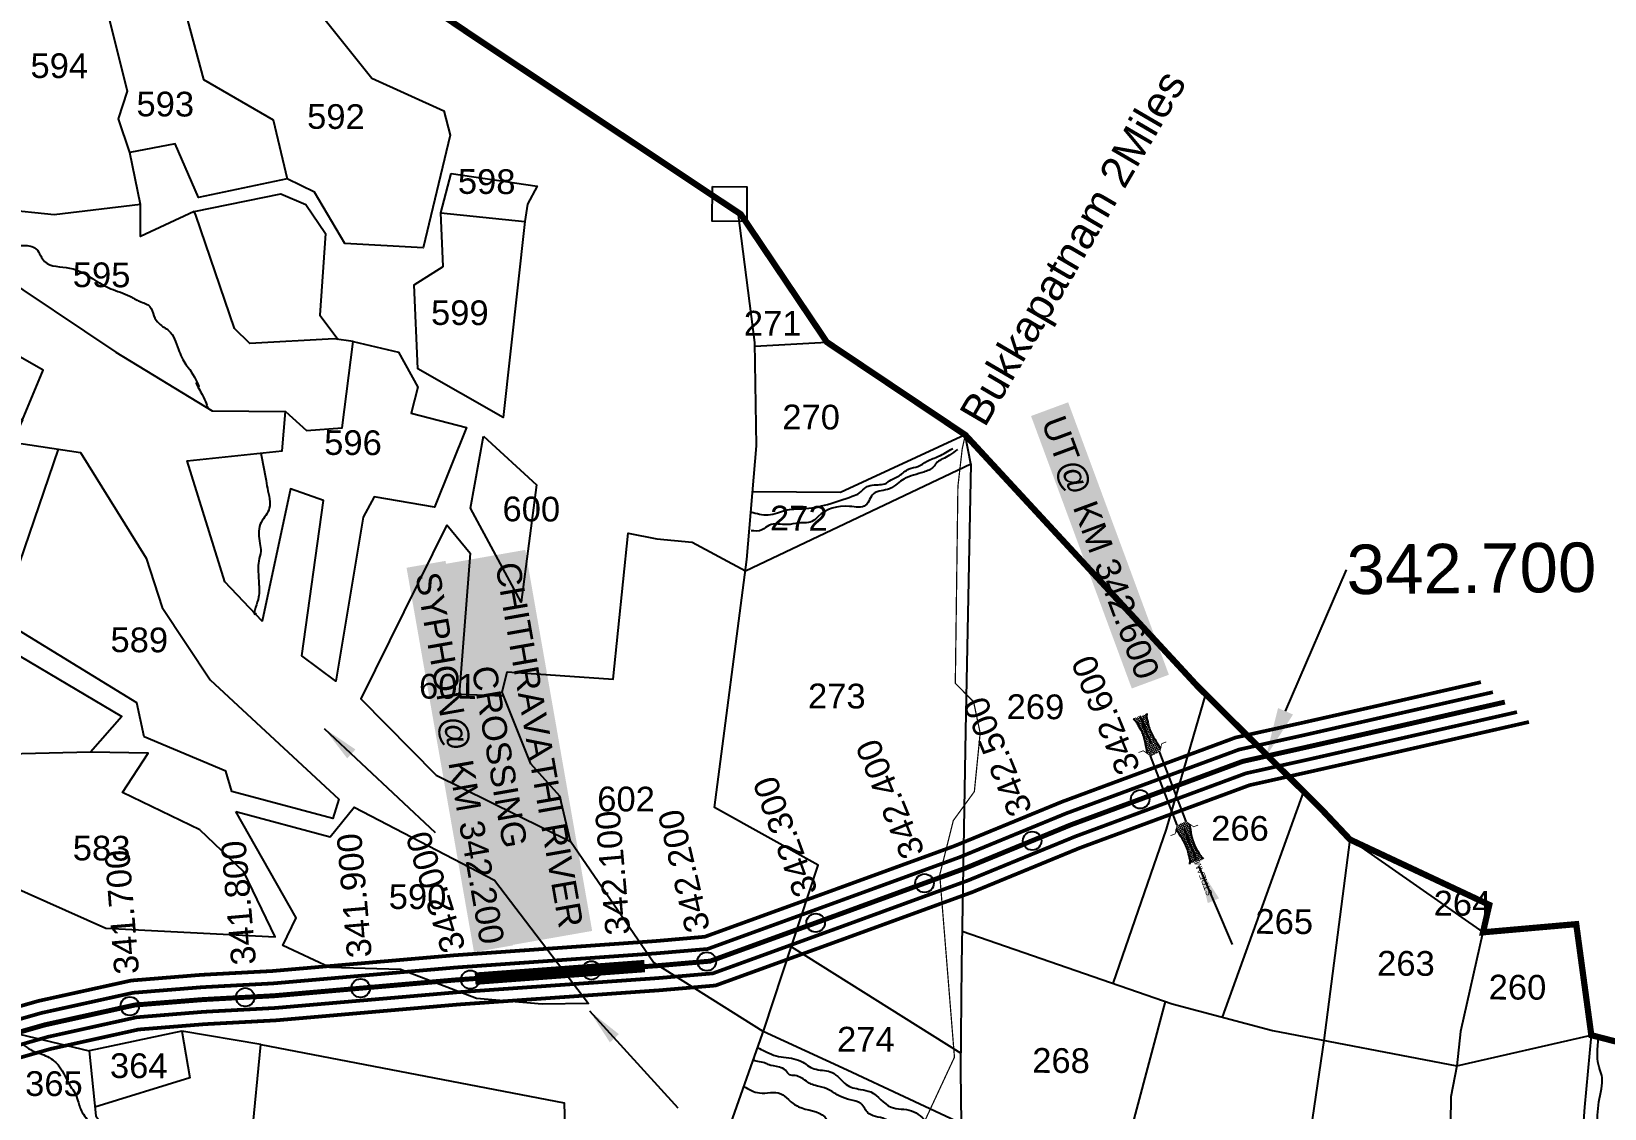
# Model space of a CAD drawing. Header units: feet. Extents: x 799341 to 808000, y 1563100 to 1570804.
# Drawn here: x 802704 to 803976, y 1568797 to 1569668 of the extents above; entities that cross this region are included whole.
import ezdxf
from ezdxf import colors
from ezdxf.entities.mleader import LeaderData, LeaderLine
from ezdxf.enums import TextEntityAlignment as Align
from ezdxf.math import Vec2, Vec3

# ---------------------------------------------------------------- set-up
doc = ezdxf.new("R2010")
doc.units = ezdxf.units.FT
doc.header["$LTSCALE"] = 15
doc.header["$MEASUREMENT"] = 0
doc.header["$PDMODE"] = 32
doc.header["$PDSIZE"] = 15
doc.linetypes.add('HIDDEN2', pattern=[0.1875, 0.125, -0.0625])
for name, color, linetype in [('CANAL1', 7, 'Continuous'), ('CSMark', 72, 'Continuous'), ('PLOT', 7, 'Continuous'), ('PLOT NO', 7, 'Continuous'), ('ROADS', 6, 'Continuous'), ('STRUCTURE', 5, 'Continuous'), ('TANKS-STREAM', 4, 'Continuous'), ('text2', 7, 'Continuous'), ('VILLAGE STONES', 240, 'Continuous')]:
    doc.layers.add(name, color=color, linetype=linetype)
doc.layers.add('VILLAGE BOUNDRY', color=5, linetype='HIDDEN2', lineweight=100)
doc.styles.get("Standard").update_dxf_attribs({"font": 'arial.ttf'})
doc.linetypes.add('DOTS', pattern='A,1e-06,-3,["●",Standard,S=3,R=0,X=-1.25,Y=-1.25],-3', length=6.000001)
doc.dimstyles.get("Standard").update_dxf_attribs({"dimtxt": 0.18, "dimasz": 30, "dimexe": 0.18, "dimexo": 0.0625, "dimgap": 0.09, "dimtad": 0, "dimtih": 1, "dimtoh": 1, "dimdec": 4, "dimzin": 0, "dimdsep": 46, "dimtxsty": 'Standard', "dimcen": 0.09, "dimadec": 0, "dimazin": 0, "dimtfac": 1, "dimtdec": 4, "dimtofl": 0, "dimtmove": 0, "dimatfit": 3, "dimfxl": 1, "dimtolj": 1, "dimtzin": 0, "dimarcsym": 0})

# ---------------------------------------------------------------- blocks, each defined once
blk = doc.blocks.new('UT')
at = {"layer": 'STRUCTURE'}
h = blk.add_hatch(dxfattribs=at)
h.set_pattern_fill('DASH', color=150, scale=8, angle=-39.6278, style=0)
h.set_pattern_definition([(320.372247933, (-4370.464, -6260.8811), (1.40800153113, 0.132407282), [1, -1])])
h.paths.add_polyline_path([(765163, 1700681.9), (765165.6, 1700680.6), (765167.2, 1700680.3), (765169.1, 1700680), (765172.4, 1700679.6), (765176.4, 1700679.3), (765179.5, 1700679.5), (765183.1, 1700679.9), (765187.7, 1700680.9), (765188.9, 1700681.2), (765193.1, 1700682.2), (765196.1, 1700680.2), (765196.1, 1700672.2), (765193.1, 1700670.2), (765190.5, 1700670.8), (765188.1, 1700671.3), (765185.5, 1700671.8), (765183.6, 1700672.1), (765181, 1700672.5), (765180.3, 1700672.5), (765178.5, 1700672.6), (765176.7, 1700672.6), (765174.6, 1700672.5), (765172.5, 1700672.3), (765170.4, 1700672), (765168.5, 1700671.7), (765166.1, 1700671.2), (765165, 1700670.8), (765163, 1700669.7)])
h.paths.add_polyline_path([(765259.1, 1700682.2), (765256.1, 1700680.2), (765256.1, 1700672.2), (765259.1, 1700670.2), (765261.9, 1700671), (765264.4, 1700671.6), (765266.4, 1700672), (765269.1, 1700672.5), (765272.7, 1700673), (765276.1, 1700673.1), (765278.6, 1700672.9), (765281.2, 1700672.7), (765283.9, 1700672.3), (765286.4, 1700671.9), (765288, 1700671.3), (765289.2, 1700670.6), (765289.1, 1700682.7), (765287.6, 1700681.8), (765285.7, 1700681.2), (765283, 1700680.7), (765281.2, 1700680.4), (765276.7, 1700679.9), (765272.7, 1700679.9), (765268.7, 1700680.3), (765264.8, 1700681), (765261.2, 1700681.7)])
at = {"layer": 'STRUCTURE', "color": 150, "const_width": 0.628}
for points in [[(765190.1, 1700688.2), (765190.1, 1700684.2), (765196.1, 1700680.2), (765256.1, 1700680.2), (765262.1, 1700684.2), (765262.1, 1700688.2)], [(765190.1, 1700664.2), (765190.1, 1700668.2), (765196.1, 1700672.2), (765256.1, 1700672.2), (765262.1, 1700668.2), (765262.1, 1700664.2)]]:
    blk.add_lwpolyline(points, dxfattribs=at)
at = {"layer": 'STRUCTURE', "color": 150}
for points in [[(765196.1, 1700680.2), (765256.1, 1700680.2)], [(765196.1, 1700672.2), (765256.1, 1700672.2)], [(765196.1, 1700672.2), (765256.1, 1700672.2)]]:
    blk.add_lwpolyline(points, dxfattribs=at)
at = {"layer": 'STRUCTURE', "color": 0}
blk.add_circle((765226.1, 1700676.2), 1.89, dxfattribs=at)
at = {"layer": 'STRUCTURE', "color": 150}
for points in [[(765163, 1700681.9), (765164.4, 1700681.1), (765167.9, 1700680.2), (765171.2, 1700679.8), (765176.1, 1700679.4), (765184.7, 1700680.3), (765193.1, 1700682.2)], [(765289.1, 1700682.7), (765287.8, 1700681.9), (765284.3, 1700680.9), (765280.9, 1700680.4), (765276.1, 1700679.8), (765267.4, 1700680.5), (765259.1, 1700682.2)], [(765163, 1700669.7), (765164.3, 1700670.6), (765167.8, 1700671.6), (765171.2, 1700672.1), (765176, 1700672.6), (765184.7, 1700672), (765193.1, 1700670.2)], [(765289.2, 1700670.6), (765287.8, 1700671.4), (765284.2, 1700672.3), (765280.9, 1700672.7), (765276.1, 1700673.1), (765267.4, 1700672.2), (765259.1, 1700670.2)]]:
    blk.add_spline(points, degree=3, dxfattribs=at)
at = {"layer": 'STRUCTURE', "color": 0}
blk.add_text('STREAM', height=5, dxfattribs=at).set_placement((765148.2, 1700675.8), align=Align.MIDDLE_CENTER)
for points in [[(765190.9, 1700676), (765164.2, 1700675.8)], [(765289.3, 1700676.7), (765265.4, 1700676.4)]]:
    blk.add_leader(points, dimstyle='Standard', override={"dimasz": 10, "dimgap": 0.09, "dimtad": 0}, dxfattribs=at)

msp = doc.modelspace()

# ---------------------------------------------------------------- linework, layer by layer
at = {"layer": 'CANAL1', "color": 1, "const_width": 3}
for points in [[(802636.1, 1568862.8), (802709.8, 1568883.8), (802784.8, 1568900.3), (802841.3, 1568904.9), (802898.9, 1568908), (803045.8, 1568920.7), (803208.7, 1568932.2), (803248.6, 1568935.7), (803348.1, 1568971.8), (803450.5, 1569009.1), (803537.3, 1569044.8), (803677.8, 1569096.8), (803731.6, 1569108.7), (803790.9, 1569122.1), (803876.2, 1569141.6)], [(802647.1, 1568824.3), (802719.6, 1568845), (802790.7, 1568860.7), (802844, 1568865), (802901.7, 1568868.1), (803049, 1568880.9), (803211.8, 1568892.4), (803257.3, 1568896.3), (803361.8, 1568934.2), (803465, 1568971.8), (803551.8, 1569007.5), (803689.2, 1569058.3), (803740.4, 1569069.7), (803799.7, 1569083.1), (803915.1, 1569109.4)]]:
    msp.add_lwpolyline(points, dxfattribs=at)
at = {"layer": 'CANAL1', "color": 5, "const_width": 3}
for points in [[(802638.9, 1568853.2), (802712.3, 1568874.1), (802786.3, 1568890.4), (802842, 1568894.9), (802899.6, 1568898), (803046.6, 1568910.8), (803209.5, 1568922.3), (803250.8, 1568925.8), (803351.5, 1568962.4), (803454.1, 1568999.8), (803540.9, 1569035.5), (803680.7, 1569087.1), (803733.8, 1569098.9), (803793.1, 1569112.4), (803885.9, 1569133.5)], [(802644.3, 1568833.9), (802717.2, 1568854.7), (802789.2, 1568870.6), (802843.3, 1568875), (802901, 1568878.1), (803048.2, 1568890.8), (803211.1, 1568902.3), (803255.2, 1568906.1), (803358.4, 1568943.6), (803461.4, 1568981.2), (803548.2, 1569016.8), (803686.3, 1569067.9), (803738.2, 1569079.4), (803797.5, 1569092.9), (803905.4, 1569117.4)]]:
    msp.add_lwpolyline(points, dxfattribs=at)
at = {"layer": 'CANAL1', "color": 1, "linetype": 'HIDDEN2', "ltscale": 5, "const_width": 4}
msp.add_lwpolyline([(802641.6, 1568843.5), (802714.7, 1568864.4), (802787.7, 1568880.5), (802842.7, 1568884.9), (802900.3, 1568888), (803047.4, 1568900.8), (803132, 1568906.8), (803210.3, 1568912.3), (803253, 1568916), (803355, 1568953), (803457.7, 1568990.5), (803544.6, 1569026.2), (803623.5, 1569055.3), (803683.5, 1569077.5), (803734.7, 1569088.9), (803795.3, 1569102.6), (803895.6, 1569125.5)], dxfattribs=at)
at = {"layer": 'CSMark', "color": 3}
for p in [(803600.7, 1569046.9), (803513.4, 1569013.3), (803426.3, 1568979), (803338.3, 1568947), (803250.2, 1568915.7), (803156.9, 1568908.5), (802877, 1568886.8), (802970.3, 1568894.1), (802783.7, 1568879.6)]:
    msp.add_point(p, dxfattribs=at)
at = {"layer": 'PLOT'}
for points in [[(802601.6, 1569880.4), (802602.8, 1569825.1), (802643.5, 1569744.1), (802671.4, 1569739.2), (802775.5, 1569750.1), (802777.5, 1569691.9), (802860.5, 1569690.5), (802932, 1569689.3), (802979.5, 1569629.9), (803037.7, 1569603.7), (803042.8, 1569584), (803021, 1569492.9), (802957.5, 1569496.3), (802932.9, 1569537.9), (802911, 1569548.7), (802839.2, 1569533.6), (802820.3, 1569576.9), (802783.6, 1569569.9), (802774.4, 1569597.1), (802781.7, 1569619.6), (802767.3, 1569677.6)], [(802666.3, 1569740), (802662.8, 1569674.8), (802625.3, 1569674.2), (802549.5, 1569568.7), (802571.1, 1569543.2), (802772.3, 1569408.5), (802850.2, 1569361.1), (802909.5, 1569360.4), (802926.5, 1569345), (802955.5, 1569347.3), (802964.4, 1569417.1), (802948.8, 1569419.1), (802880.8, 1569415.4), (802868.3, 1569427.5), (802837, 1569519.2), (802835.6, 1569522.2), (802792.3, 1569502), (802792.2, 1569527.9), (802783.6, 1569569.9)], [(802826.6, 1569691), (802843.2, 1569628.9), (802899.6, 1569596.3), (802911, 1569548.7)], [(802792.2, 1569527.9), (802722.4, 1569519.4), (802680.8, 1569523.7), (802663.6, 1569536.1), (802644.1, 1569674.5)], [(802147.6, 1569597.5), (802266.6, 1569524), (802289.3, 1569503.7), (802328.5, 1569485.7), (802331.2, 1569529.8), (802248.4, 1569540.6), (802244.6, 1569599.1), (802324, 1569590.7), (802329.7, 1569625.3), (802427.3, 1569585.9), (802484.7, 1569545.8), (802579.2, 1569478.7), (802592.4, 1569397.6), (802696.8, 1569353.8), (802713.6, 1569393.9), (802636.2, 1569438.2), (802615.2, 1569388.1)], [(803043.6, 1569553), (803113.1, 1569542.7), (803105.2, 1569528.1), (803103.2, 1569514.2), (803085.6, 1569355.5), (803016.6, 1569395.1), (803013.7, 1569462.9), (803037.1, 1569477.7), (803035.1, 1569521.2), (803043.6, 1569553)], [(802835.6, 1569522.2), (802905.7, 1569536.6), (802926.1, 1569527.8), (802941.8, 1569504.4), (802937.3, 1569438.5), (802952.2, 1569418.6)], [(803035.1, 1569521.2), (803103.2, 1569514.2)], [(803116, 1568722.2), (803236, 1568712.7), (803257.5, 1568721.1), (803256.9, 1568748.9), (803296.8, 1568861.7), (803340.3, 1568993.5), (803256.5, 1569040.2), (803282.7, 1569240.8), (803290.3, 1569332.8), (803289, 1569416.4), (803275.5, 1569521.4)], [(802964.4, 1569417.1), (803001, 1569408.4), (803016.5, 1569380.2), (803011.2, 1569359.2), (803055.9, 1569347.5), (803030.1, 1569283.2), (802981.3, 1569291.4), (802972.3, 1569274.9), (802950.3, 1569142.4), (802922.9, 1569163), (802940.2, 1569288.6), (802913.6, 1569297.8), (802890.8, 1569190.8), (802860.6, 1569222.7), (802830, 1569320.7), (802907, 1569328.6), (802909.5, 1569360.4)], [(803289.1, 1569413.3), (803347.3, 1569416.6)], [(802696.8, 1569353.8), (802688.5, 1569335.8), (802743.7, 1569327.4), (802796.8, 1569241.8), (802809.8, 1569202.1), (802848.6, 1569143.4), (802952.6, 1569047.1), (802947.9, 1569031.3), (802866.1, 1569053.2), (802861.4, 1569069.6), (802795.3, 1569097.3), (802789.3, 1569125), (802679.2, 1569192.6), (802725.9, 1569330.1)], [(803069.8, 1569340.5), (803112.5, 1569301.2), (803100.2, 1569206.2), (803059.2, 1569282.3), (803069.8, 1569340.5)], [(803281.5, 1569231.6), (803463.7, 1569318.1), (803459.3, 1569341.5), (803358.4, 1569295), (803287.2, 1569295.6)], [(803463.7, 1569318.1), (803459.4, 1569102.3), (803456.3, 1568913.1), (803455.5, 1568827.2), (803455.9, 1568784.8), (803363.7, 1568827.7), (803295.9, 1568859.2), (803207.2, 1568914.8), (803140.1, 1569012.8), (803131.4, 1569049.3), (803108, 1569075.5), (803084.8, 1569133.6), (803088.8, 1569150), (803174.6, 1569143.9), (803186.7, 1569262.1), (803209.9, 1569257.6), (803238.3, 1569254.7), (803281.5, 1569231.6)], [(803040, 1569268.9), (802970.4, 1569128.2), (803031.3, 1569066.4), (803140.1, 1569012.8)], [(803040, 1569268.9), (803059, 1569245.8), (803049.9, 1569131.8), (803086, 1569130.4)], [(802441, 1569170.2), (802508.9, 1569151.1), (802519.7, 1569233.7), (802558.7, 1569212), (802594.5, 1569214), (802650.6, 1569188.7), (802777.1, 1569113.7), (802751.9, 1569085), (802673.6, 1569083.1)], [(803653.6, 1569131.8), (803621.8, 1569022.8), (803578.7, 1568898)], [(802669.2, 1569063.9), (802653.5, 1568992), (802764.2, 1568942.7), (802901.3, 1568935.6), (802875.9, 1568988.2), (802840.2, 1569022.1), (802777.7, 1569052.3), (802798.4, 1569084.2), (802751.9, 1569085)], [(803732.7, 1569053.2), (803667.1, 1568870.7)], [(802869.3, 1569037), (802945.7, 1569016.5), (802965.1, 1569040.6), (803078.5, 1568981.6), (803154.6, 1568881.7), (803117, 1568881.2), (803064.1, 1568885.9), (803002.5, 1568909.1), (802945.4, 1568910.9), (802907.5, 1568928.7), (802918.1, 1568951), (802869.3, 1569037)], [(803572.4, 1568701.2), (803654.2, 1568664.1), (803723.2, 1568674.3), (803749.5, 1568851.9), (803770.4, 1569014.3)], [(803770.4, 1569014.3), (803877.9, 1568939.3)], [(803456.7, 1568940.1), (803626.6, 1568881.4), (803707.6, 1568860), (803856.8, 1568831.3), (803965.5, 1568856.1)], [(803877.9, 1568939.3), (803859.6, 1568859), (803856.8, 1568831.3), (803852, 1568806.2), (803850.5, 1568700.8), (803846.6, 1568595), (803946.4, 1568531.8), (804024.7, 1568485.9), (804080.6, 1568496.5), (804141.8, 1568512.9), (804167.8, 1568512.3), (804254.5, 1568527.6), (804383.1, 1568562.6), (804457.2, 1568587.7), (804498.7, 1568616.9), (804530.4, 1568612), (804510.8, 1568641)], [(803318.6, 1568927.6), (803455.6, 1568841.6)], [(802513, 1568797.4), (802522.2, 1568869.8), (802539.1, 1568888.1), (802669.5, 1568862.8), (802750.9, 1568843.4), (802756.2, 1568790.9), (802760.1, 1568785.5), (802751.4, 1568779)], [(803620.9, 1568883.4), (803572.4, 1568701.2), (803455.9, 1568784.8)], [(803043.3, 1568645), (802952.6, 1568669.9), (802878.1, 1568696.6), (802883.2, 1568738.7), (802901.5, 1568736.5), (802905.4, 1568769.4), (802882.3, 1568773.6), (802889.7, 1568848.6), (802825.7, 1568859.4), (802750.9, 1568843.4)], [(802825.7, 1568859.4), (802832.3, 1568821.5), (802755.4, 1568798)], [(803965.5, 1568856.1), (803960.1, 1568797.8), (803941.2, 1568535.1)], [(802889.7, 1568848.6), (803134.9, 1568801.4), (803135.7, 1568771.7)]]:
    msp.add_lwpolyline(points, dxfattribs=at)
at = {"layer": 'ROADS', "linetype": 'DOTS', "ltscale": 0.15, "const_width": 1}
msp.add_lwpolyline([(803404.8, 1568388), (803403.3, 1568401.1), (803271.2, 1568403.1), (803282.3, 1568503.5), (803300.2, 1568543.2), (803329, 1568542.3), (803321.5, 1568592.3), (803329.6, 1568660.9), (803344, 1568681.5), (803409.3, 1568749.6), (803431, 1568796.4), (803450.5, 1568838.3), (803438.6, 1568985.8), (803449.6, 1569029.7), (803466.6, 1569053.1), (803471.3, 1569100.5), (803466, 1569125.7), (803451.2, 1569140.6), (803453.3, 1569299.9), (803456.8, 1569330.4), (803459.3, 1569341.5)], dxfattribs=at)
at = {"layer": 'STRUCTURE', "color": 79, "const_width": 10}
msp.add_lwpolyline([(803200, 1568912), (803062.9, 1568901.8)], dxfattribs=at)
at = {"layer": 'TANKS-STREAM'}
for points in [[(802549.5, 1569568.7), (802556.4, 1569560.5), (802564.6, 1569559.8), (802578.2, 1569558.7), (802584.8, 1569549.9), (802588.9, 1569546.1), (802599, 1569544.4), (802604, 1569542.5), (802608.8, 1569537.4), (802611.3, 1569534), (802615.4, 1569531.7), (802625.8, 1569532), (802631.8, 1569532), (802633.4, 1569530.1), (802638.4, 1569523.1), (802642.5, 1569520.2), (802656.1, 1569518.9), (802667.4, 1569509.1), (802675.9, 1569501.8), (802682.6, 1569495.7), (802697.7, 1569494.7), (802707.8, 1569492.1), (802711.6, 1569486.4), (802714.8, 1569481.7), (802735, 1569476.5), (802756.2, 1569466.2), (802768.2, 1569459.8), (802783.7, 1569453.7), (802791.6, 1569449.6), (802799.8, 1569445.4), (802803.2, 1569437.8), (802807.3, 1569431.5), (802815.2, 1569425.8), (802823, 1569410.6), (802829, 1569398.5), (802833.4, 1569392.5), (802839, 1569381.1), (802837.5, 1569383.1), (802840.9, 1569376.5), (802846.7, 1569363.2)], [(802889.7, 1569326.8), (802893.8, 1569304.6), (802895.3, 1569296.3), (802896.9, 1569287.5), (802896, 1569280.8), (802889.2, 1569269.3), (802888.8, 1569253.8), (802889.5, 1569247.4), (802887.9, 1569239.5), (802887.5, 1569232.3), (802888.2, 1569219.2), (802887.4, 1569208.5), (802885.1, 1569196.8), (802886.1, 1569197.7)], [(803285.9, 1569279.3), (803299.8, 1569276.9), (803307.5, 1569278.6), (803313.8, 1569280.7), (803327.7, 1569281.8), (803367.8, 1569291.9), (803373.7, 1569294.6), (803379.2, 1569299.4), (803382.3, 1569300.7), (803388.7, 1569301.3), (803394.2, 1569302), (803399.3, 1569305.2), (803405.7, 1569308.5), (803409.6, 1569311.4), (803413.8, 1569314), (803421, 1569316.1), (803428.4, 1569320.2), (803437.7, 1569324.3), (803449.1, 1569330.6)], [(803452.9, 1569329.8), (803446.6, 1569325.1), (803441.1, 1569322.1), (803436.5, 1569319.4), (803433.6, 1569315.7), (803425.8, 1569311.5), (803409.7, 1569305.8), (803404.2, 1569302), (803398, 1569297.9), (803385.2, 1569294.1), (803378.7, 1569284.6), (803365.7, 1569283.7), (803340.3, 1569275.6), (803336.6, 1569272.2), (803324.5, 1569270.2), (803315.3, 1569269), (803300.5, 1569268.4), (803294.8, 1569264.7), (803286.1, 1569264)], [(802679.9, 1568860.4), (802688.1, 1568855.1), (802689.5, 1568852.5), (802695.9, 1568849.2), (802702.1, 1568845.1), (802712.5, 1568840.8), (802723.8, 1568834.1), (802735.8, 1568814.6), (802739.1, 1568809.6), (802741.7, 1568803), (802745.2, 1568793.7), (802749, 1568788.3), (802750.4, 1568785.7), (802754.6, 1568771), (802759.5, 1568758.6), (802766.6, 1568753.2), (802772.5, 1568745.6), (802775.1, 1568738.5), (802780.3, 1568733), (802790.9, 1568720.1), (802794, 1568712.5), (802799.9, 1568700.5), (802804.8, 1568697), (802809.6, 1568692.9), (802812.1, 1568678.5), (802809.9, 1568667.3), (802808.7, 1568660.9), (802807, 1568647), (802803.2, 1568640), (802804.6, 1568629.8), (802809.9, 1568612), (802811.8, 1568600.1), (802818.8, 1568590.9), (802817.4, 1568578.1), (802817.4, 1568576.6), (802820.9, 1568569.3), (802817.8, 1568563.2), (802825.1, 1568551.8), (802830, 1568543.7), (802829.5, 1568527.6), (802828, 1568518.6), (802826.3, 1568508), (802824.8, 1568481.2), (802823.8, 1568468.3), (802820.6, 1568459.1), (802819.1, 1568440.6), (802819.8, 1568433.3), (802819.3, 1568426.4), (802817.8, 1568418.6), (802818.9, 1568392.3), (802816.2, 1568378.1), (802816.1, 1568346.1), (802815, 1568322.2), (802816.4, 1568311.3), (802818, 1568304.9), (802820.6, 1568300.8), (802831.5, 1568296.1), (802836.5, 1568293.7), (802839.3, 1568292.2), (802847.1, 1568288.9), (802865.9, 1568287.2), (802874.4, 1568280.1), (802884.8, 1568276.7), (802891.2, 1568269.1), (802895.7, 1568260.3), (802899.7, 1568255.8), (802911.3, 1568249.1), (802918.5, 1568235.6), (802923.5, 1568231.1), (802929.6, 1568225.8), (802940.3, 1568216.5), (802953.7, 1568199.1), (802960.2, 1568193.6), (802964.1, 1568185), (802970.4, 1568178.5), (802981, 1568171.7), (802983.1, 1568165.5), (802982.6, 1568153.9), (802982.8, 1568145.8), (802984.8, 1568136.5), (802985.5, 1568125.9), (802989.8, 1568116.7), (802990.6, 1568107.4), (802988.7, 1568098.6), (802985.5, 1568089.2), (802986.6, 1568076.9), (802985.6, 1568068.5), (802980.5, 1568063.7), (802977, 1568058.9), (802972.5, 1568053.3), (802960.7, 1568044), (802954.3, 1568037.7), (802949.1, 1568035.9), (802941.3, 1568027), (802936.8, 1568016.8), (802930, 1568007.9), (802928.5, 1567999.3), (802924.1, 1567978.8), (802923.7, 1567974.7), (802927, 1567957.8), (802927.3, 1567948.9), (802925.7, 1567942.9), (802922.4, 1567935.5), (802916.4, 1567924.5), (802913.4, 1567920), (802898.2, 1567918.6), (802891, 1567913), (802871.3, 1567912.4), (802866.8, 1567910.7), (802857.2, 1567906.8), (802843.2, 1567902.7), (802828.3, 1567903.4), (802820.8, 1567905.2), (802807.7, 1567904.1), (802800.8, 1567898.8), (802787.9, 1567895.2), (802768.6, 1567900.7), (802762.3, 1567899.5), (802774.7, 1567899.7), (802762.7, 1567896.2), (802754.3, 1567890.3)], [(803291.3, 1568846.1), (803297.1, 1568843.2), (803304.3, 1568840), (803320.7, 1568837), (803328, 1568834.3), (803332.9, 1568830.8), (803338.7, 1568828.5), (803351.6, 1568825.9), (803357.5, 1568821.3), (803362.9, 1568816.2), (803374.6, 1568812.3), (803382.8, 1568810.2), (803399.2, 1568797.9), (803415.8, 1568795), (803422.8, 1568790.8), (803437.4, 1568780.4), (803442.6, 1568779.3), (803452.1, 1568773.3), (803458.4, 1568770.6), (803471.1, 1568764.6), (803477.9, 1568760.6), (803484.4, 1568751), (803503.8, 1568739.6), (803512.8, 1568733.6), (803520.3, 1568726.4), (803527.4, 1568717.1), (803540.7, 1568711.1), (803561.8, 1568701.9), (803569, 1568693.5), (803577, 1568687.1), (803592, 1568679.2), (803601.6, 1568674.8), (803618.3, 1568667.7), (803641.4, 1568656.8), (803654.5, 1568652.9), (803662.7, 1568652.9), (803691.3, 1568657.4), (803698.7, 1568657.5), (803712.3, 1568653.1), (803719.6, 1568652.9), (803729.8, 1568652), (803738.8, 1568645.1), (803744.2, 1568640.7), (803754.4, 1568636.7), (803766, 1568632.9), (803775.5, 1568628.7), (803786.1, 1568610.2), (803803.9, 1568603.4), (803820.7, 1568600), (803831, 1568589.6), (803839, 1568582.9), (803846.6, 1568579.7), (803852.4, 1568572.7), (803863.5, 1568561.5), (803872.2, 1568555.6), (803896.2, 1568546.6), (803908.6, 1568533.7), (803915.8, 1568532.3), (803920.7, 1568530.7), (803930.3, 1568525.4), (803940.6, 1568519.9), (803952.3, 1568515.4), (803956, 1568516.1), (803956.9, 1568525.6), (803954.3, 1568535.9), (803953.5, 1568543.1), (803954.2, 1568556.5), (803953.2, 1568596.9), (803955.8, 1568616.5), (803956.4, 1568633.4), (803959.5, 1568649.1), (803959.1, 1568670.4), (803963.7, 1568710.7), (803964, 1568723.2), (803963.8, 1568733.7), (803967.7, 1568748.3), (803968.6, 1568765.2), (803970.1, 1568781.2), (803971.6, 1568802.2), (803974.2, 1568822), (803970.6, 1568837.3), (803970.9, 1568854.7), (803970.7, 1568853.9)], [(803280.2, 1568814.6), (803292.8, 1568809.4), (803310, 1568808.8), (803316.2, 1568804), (803324.3, 1568798.3), (803345.7, 1568790), (803356.7, 1568771.2), (803378.8, 1568764.4), (803388.6, 1568749), (803403.5, 1568742.2), (803420.6, 1568736.2), (803433.6, 1568722.2), (803444, 1568711.8), (803450.2, 1568705), (803458.8, 1568700.9), (803469.6, 1568695), (803492.1, 1568679.6), (803503.3, 1568676.8), (803514.1, 1568672.7), (803525.8, 1568661.9), (803531.7, 1568655.5), (803540.7, 1568651), (803551.5, 1568648.7), (803557.8, 1568645.5), (803564.5, 1568641.4), (803574, 1568636.8), (803582.5, 1568635.5), (803596.4, 1568628.8), (803619.3, 1568618.3), (803632.8, 1568614.2), (803642.3, 1568611), (803651.3, 1568610.5), (803665.3, 1568611.8), (803675.7, 1568614.9), (803685.2, 1568615.7), (803718.9, 1568600.3), (803751.3, 1568588.4), (803768, 1568581.6), (803761.8, 1568596.5), (803752.8, 1568608.7), (803747, 1568618.2), (803732.6, 1568626.8), (803720, 1568634.5), (803697.5, 1568640.5), (803658.6, 1568636.1), (803645.6, 1568638), (803636.6, 1568646.6), (803619.9, 1568657.9), (803595.2, 1568661.7), (803580.8, 1568669.4), (803568.2, 1568683.4), (803555.4, 1568689.4), (803537.6, 1568702.8), (803528.6, 1568706.2), (803521.5, 1568711.6), (803513.7, 1568719.1), (803504.9, 1568723), (803498.7, 1568728.7), (803494, 1568732.5), (803489.8, 1568734.8), (803477.8, 1568737.7), (803474.1, 1568742.4), (803468.3, 1568748.2), (803459.9, 1568753.6), (803449.7, 1568760.7), (803435.1, 1568764.8), (803425.6, 1568772.1), (803413.2, 1568777), (803407.8, 1568778.3), (803401.6, 1568783.4), (803392.5, 1568789), (803384.8, 1568790.9), (803380.5, 1568793.4), (803378, 1568796.7), (803374.7, 1568800.8), (803366.3, 1568803.8), (803357.8, 1568806.8), (803349.4, 1568811.7), (803341, 1568814.7), (803335.6, 1568816.1), (803332.3, 1568817.9), (803326.6, 1568821.6), (803321.7, 1568823.4), (803317.1, 1568824.1), (803313.8, 1568827.8), (803308.9, 1568830.2), (803299.9, 1568832.4), (803295.7, 1568834.1), (803288, 1568836.8), (803288.7, 1568837.5)]]:
    msp.add_spline(points, degree=3, dxfattribs=at)
at = {"layer": 'text2', "color": 2}
msp.add_point((803059, 1568901), dxfattribs=at)
at = {"layer": 'VILLAGE BOUNDRY', "lineweight": -2, "ltscale": 10, "const_width": 5.02}
msp.add_lwpolyline([(802842.3, 1569812), (803060.7, 1569664.4), (803277.8, 1569519.9), (803347.3, 1569416.6), (803459.3, 1569341.5), (803646.8, 1569138.6), (803747, 1569039.1), (803770.4, 1569014.3), (803883, 1568961.5), (803877.9, 1568939.3), (803953.3, 1568945.9), (803965.5, 1568856.1), (804046.1, 1568835.3)], dxfattribs=at)
at = {"layer": 'VILLAGE STONES'}
msp.add_lwpolyline([(803254.8, 1569542.3), (803282.6, 1569542.2), (803282.5, 1569514.2), (803254.7, 1569514.3)], close=True, dxfattribs=at)

# ---------------------------------------------------------------- block references
at = {"layer": 'STRUCTURE', "color": 0, "rotation": 110.9843921345031}
msp.add_blockref('UT', (2665545.4, 1463615.9), dxfattribs=at)

# ---------------------------------------------------------------- texts
at = {"layer": 'CSMark', "color": 1}
for s, rotation, p in [('342.600', 112.3331, (803592, 1569068.2)), ('342.500', 112.3331, (803504.6, 1569034.6)), ('342.400', 112.3331, (803417.6, 1569000.3)), ('342.300', 110.0215, (803331, 1568969.1)), ('342.100', 94.9604, (803178.5, 1568937)), ('342.200', 103.271, (803243.3, 1568939.7)), ('341.800', 94.9604, (802875.9, 1568912.8)), ('341.900', 94.9604, (802969.5, 1568918.7)), ('342.000', 107.2943, (803046, 1568923.6)), ('341.700', 94.6256, (802781.3, 1568905.3))]:
    msp.add_text(s, height=20, rotation=rotation, dxfattribs=at).set_placement(p, align=Align.MIDDLE_LEFT)
at = {"layer": 'PLOT NO'}
for s, height, rotation, p in [('594', 20, 359.7347, (802703.3, 1569630.2)), ('Bukkapatnam 2Miles', 25, 59.6613, (803475, 1569346.8)), ('593', 20, 359.7347, (802789, 1569599.2)), ('592', 20, 359.7347, (802927, 1569589.1)), ('598', 20, 359.7347, (803048.9, 1569536.5)), ('595', 20, 359.7347, (802737.5, 1569461.1)), ('599', 20, 359.7347, (803027.2, 1569430.5)), ('596', 20, 359.7347, (802940.8, 1569325.4)), ('600', 20, 359.7347, (803085, 1569271.7)), ('589', 20, 359.7347, (802768, 1569165.9)), ('601', 20, 359.7347, (803017.5, 1569128.3)), ('602', 20, 359.7347, (803161.6, 1569037.2)), ('583', 20, 359.7347, (802737.5, 1568997.5)), ('590', 20, 359.7347, (802993, 1568958.2))]:
    msp.add_text(s, height=height, rotation=rotation, dxfattribs=at).set_placement(p)
for s, p in [('271', (803303.5, 1569431.8)), ('270', (803334.6, 1569356)), ('272', (803324.7, 1569274.2)), ('273', (803355.4, 1569130.4)), ('269', (803516, 1569121.7)), ('266', (803681.4, 1569023.4)), ('264', (803861.3, 1568962.8)), ('265', (803717.2, 1568948)), ('263', (803815.6, 1568914.2)), ('260', (803905.8, 1568894.9)), ('274', (803378.9, 1568852.8)), ('268', (803536.7, 1568835.6)), ('364', (802790.9, 1568831.4)), ('365', (802722.3, 1568816.9))]:
    msp.add_text(s, height=20, rotation=359.7347, dxfattribs=at).set_placement(p, align=Align.MIDDLE_CENTER)
at = {"layer": 'STRUCTURE', "color": 5, "char_height": 20, "attachment_point": 1, "bg_fill": 1, "box_fill_scale": 1.3, "bg_fill_color": 7, "bg_fill_true_color": 16777215, "bg_fill_transparency": 4390977}
for s, insert, width, rotation in [('\\pi1.1982;UT@ KM 342.600', (803538.9, 1569360.2), 222.901, 290.2907), ('\\pi0.72756;SYPHON@ KM 342.200', (803034.1, 1569232.7), 303.652, 279.9532), ('\\pi1.492;CHITHRAVATHI RIVER\\P\\pi72.897; CROSSING', (803098.6, 1569241.6), 300.842, 279.9532)]:
    msp.add_mtext(s, dxfattribs=dict(at, insert=insert, width=width, rotation=rotation))

# ---------------------------------------------------------------- leaders
at = {"layer": 'PLOT NO', "color": 5}
for points in [[(802940.9, 1569104.1), (803030.7, 1569020.1)], [(803648, 1568992.4), (803675.1, 1568929.5)], [(803155.3, 1568875.8), (803226.9, 1568797.3)]]:
    msp.add_leader(points, dimstyle='Standard', override={"dimgap": 0.09, "dimtad": 0}, dxfattribs=at)
at = {"layer": 'VILLAGE STONES', "color": 1}
ml = msp.add_multileader_mtext('Standard', dxfattribs=at)
ml.set_content('342.700', color=1)
ml.set_leader_properties()
ml.build(insert=Vec2(0, 0))
ml.multileader.update_dxf_attribs({"dogleg_length": 0.36, "arrow_head_size": 40})
ctx = ml.context
ctx.base_point, ctx.char_height, ctx.arrow_head_size, ctx.landing_gap_size, ctx.plane_origin, ctx.plane_x_axis, ctx.plane_y_axis = Vec3(803767.5, 1569232.3), 40, 40, 0.0911, Vec3(804845.6, 1568701.6), Vec3(0.999954, 0.009564), Vec3(-0.009564, 0.999954)
notes = []
notes.append((ctx, [(0, (1, 1, 0), (803767.5, 1569232.3), (0.999954, 0.009564), 7.830585350072124e-12, [(0, [(803702.4, 1569081.3)], 0, [])])]))
ctx.mtext.insert, ctx.mtext.text_direction, ctx.mtext.rotation, ctx.mtext.flow_direction = Vec3(803767.4, 1569252.7), Vec3(0.999954, 0.009564), 0.009564, 5
for ctx, leaders in notes:
    for number, flags, end, landing, length, lines in leaders:
        leader = LeaderData()
        leader.index, (leader.has_last_leader_line, leader.has_dogleg_vector, leader.attachment_direction) = number, flags
        leader.last_leader_point, leader.dogleg_vector, leader.dogleg_length = Vec3(end), Vec3(landing), length
        for number, points, colour, breaks in lines:
            line = LeaderLine()
            line.index, line.vertices, line.color, line.breaks = number, Vec3.list(points), colors.encode_raw_color(colour), breaks
            leader.lines.append(line)
        ctx.leaders.append(leader)

doc.saveas('drawing.dxf')
